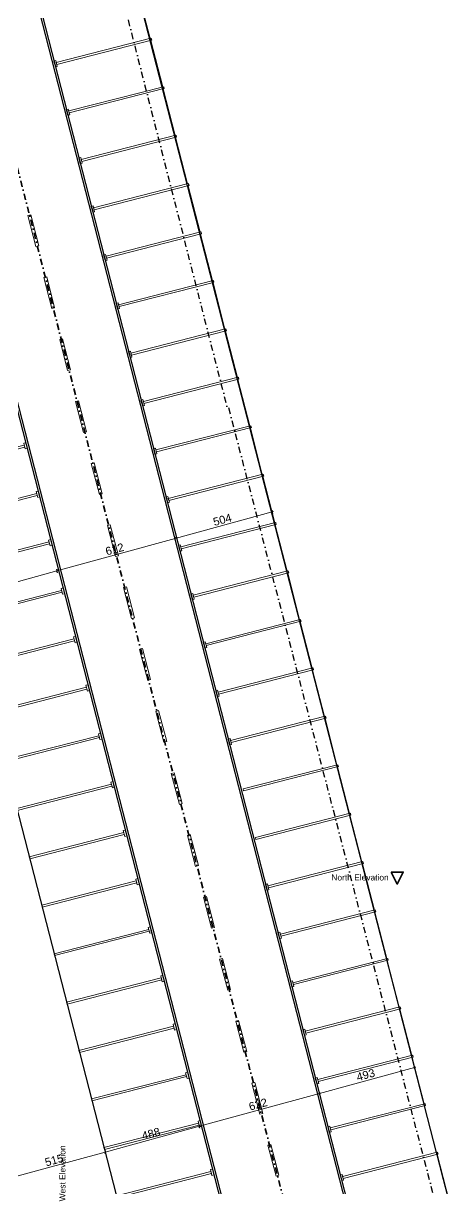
# Model space of a CAD drawing. Header units: millimetres. Extents: x -293269 to 249652, y -282216 to 177033.
# Drawn here: x -7685 to 13422, y 12168 to 70436 of the extents above; entities that cross this region are included whole.
import ezdxf

# ---------------------------------------------------------------- set-up
doc = ezdxf.new("R2010")
doc.units = ezdxf.units.MM
doc.header["$MEASUREMENT"] = 0
for name, pattern in [('Dot & Dashed', [670.277762, 317.5, -176.388889, 0, -176.388874]), ('Hidden', [317.5, 211.666667, -105.833333]), ('Wipeout_Contour', [1000, 0, -1000])]:
    doc.linetypes.add(name, pattern=pattern)
for name, color, linetype in [('Marker - Elevation', 7, 'Continuous'), ('New_Dimensioning - General', 7, 'Continuous'), ('New_Structural - Bearing', 7, 'Continuous')]:
    doc.layers.add(name, color=color, linetype=linetype)
for name, color, linetype, lineweight, true_color in [('Marker - Elevation_Pen_No__25', 7, 'Continuous', 35, 0x40a5ff), ('New_Dimensioning - General_Pen_No__161', 7, 'Continuous', 13, 0x6a6a6a), ('New_Drawing & Figure_Pen_No__58', 7, 'Continuous', 25, 0xdf0000), ('New_Drawing & Figure_Pen_No__62', 7, 'Continuous', 20, 0xaaaaaa), ('New_Structural - Bearing_Pen_No__150', 7, 'Continuous', 25, 0x5b5b00), ('New_Structural - Bearing_Pen_No__184', 7, 'Continuous', 0, 0xe8e8e8)]:
    doc.layers.add(name, color=color, linetype=linetype, lineweight=lineweight, true_color=true_color)
for name, color, linetype, lineweight in [('Marker - Elevation_Pen_No__6', 5, 'Continuous', 35), ('New_Dimensioning - General_Pen_No__1', 7, 'Continuous', 13), ('New_Dimensioning - General_Pen_No__142', 8, 'Continuous', 13), ('New_Drawing & Figure_Pen_No__26', 5, 'Continuous', 35), ('New_Drawing & Figure_Pen_No__46', 5, 'Continuous', 25), ('New_Structural - Bearing_Pen_No__1', 7, 'Continuous', 13), ('New_Structural - Bearing_Pen_No__101', 252, 'Continuous', 13)]:
    doc.layers.add(name, color=color, linetype=linetype, lineweight=lineweight)
doc.styles.add('GENERATED_STYLE_1', font='arial.ttf')
doc.dimstyles.new('GENERATED_STYLE__1', dxfattribs={"dimtxt": 400, "dimasz": 95, "dimexe": 0.18, "dimexo": 100000, "dimgap": 0, "dimtad": 1, "dimdec": 0, "dimlfac": 0.1, "dimzin": 0, "dimdsep": 46, "dimtxsty": 'GENERATED_STYLE_1', "dimblk": 'ARROWHEAD_2', "dimblk1": 'ARROWHEAD_2', "dimblk2": 'ARROWHEAD_2', "dimcen": 0.09, "dimclrd": 256, "dimclre": 256, "dimclrt": 7, "dimadec": 0, "dimazin": 0, "dimtfac": 1, "dimtdec": 4, "dimtmove": 0, "dimatfit": 3, "dimfxl": 0, "dimtolj": 1, "dimtzin": 0, "dimarcsym": 0})

# ---------------------------------------------------------------- blocks, each defined once
blk = doc.blocks.new('Slab_35', base_point=(-22076, 78576))
at = {"layer": 'New_Structural - Bearing_Pen_No__184', "color": 254, "linetype": 'Continuous', "lineweight": 0, "true_color": 0xe8e8e8, "flags": 128}
blk.add_lwpolyline([(-22076, 78576), (-46304, 74555), (-45595, 72138), (-25760, 75431), (-17612, 45683), (-7877, 10142), (-11542, 9138), (-8829, -768), (-6017, -26230), (-4312, -41660), (379, -96771), (-19549, -98468), (-19555, -98392), (-19753, -98424), (-19722, -98794), (405, -97073), (412, -97157), (8023, -96506), (0, 0), (-2953, 11491), (-19643, 76446), (-19812, 77101, 0.388951)], format="xyb", close=True, dxfattribs=at)
blk = doc.blocks.new('Slab_232', base_point=(-3011, 11714))
at = {"layer": 'New_Structural - Bearing_Pen_No__1', "color": 7, "linetype": 'Continuous', "lineweight": 13, "flags": 128}
blk.add_lwpolyline([(-3011, 11714), (1717, 12929), (1692, 13026), (-3036, 11811)], close=True, dxfattribs=at)
blk = doc.blocks.new('Slab_233', base_point=(1668, 13123))
at = {"layer": 'New_Structural - Bearing_Pen_No__1', "color": 7, "linetype": 'Continuous', "lineweight": 13, "flags": 128}
blk.add_lwpolyline([(1668, 13123), (1742, 12833), (1839, 12857), (1764, 13148)], close=True, dxfattribs=at)
blk = doc.blocks.new('Slab_234', base_point=(-3634, 14136))
at = {"layer": 'New_Structural - Bearing_Pen_No__1', "color": 7, "linetype": 'Continuous', "lineweight": 13, "flags": 128}
blk.add_lwpolyline([(-3634, 14136), (1095, 15351), (1070, 15448), (-3659, 14233)], close=True, dxfattribs=at)
blk = doc.blocks.new('Slab_235', base_point=(1045, 15544))
at = {"layer": 'New_Structural - Bearing_Pen_No__1', "color": 7, "linetype": 'Continuous', "lineweight": 13, "flags": 128}
blk.add_lwpolyline([(1045, 15544), (1120, 15254), (1217, 15279), (1142, 15569)], close=True, dxfattribs=at)
blk = doc.blocks.new('Slab_236', base_point=(-4256, 16557))
at = {"layer": 'New_Structural - Bearing_Pen_No__1', "color": 7, "linetype": 'Continuous', "lineweight": 13, "flags": 128}
blk.add_lwpolyline([(-4256, 16557), (473, 17772), (448, 17869), (-4281, 16654)], close=True, dxfattribs=at)
blk = doc.blocks.new('Slab_237', base_point=(423, 17966))
at = {"layer": 'New_Structural - Bearing_Pen_No__1', "color": 7, "linetype": 'Continuous', "lineweight": 13, "flags": 128}
blk.add_lwpolyline([(423, 17966), (498, 17675), (595, 17700), (520, 17991)], close=True, dxfattribs=at)
blk = doc.blocks.new('Slab_238', base_point=(-4878, 18978))
at = {"layer": 'New_Structural - Bearing_Pen_No__1', "color": 7, "linetype": 'Continuous', "lineweight": 13, "flags": 128}
blk.add_lwpolyline([(-4878, 18978), (-149, 20193), (-174, 20290), (-4903, 19075)], close=True, dxfattribs=at)
blk = doc.blocks.new('Slab_239', base_point=(-199, 20387))
at = {"layer": 'New_Structural - Bearing_Pen_No__1', "color": 7, "linetype": 'Continuous', "lineweight": 13, "flags": 128}
blk.add_lwpolyline([(-199, 20387), (-124, 20097), (-27, 20121), (-102, 20412)], close=True, dxfattribs=at)
blk = doc.blocks.new('Slab_240', base_point=(-5500, 21400))
at = {"layer": 'New_Structural - Bearing_Pen_No__1', "color": 7, "linetype": 'Continuous', "lineweight": 13, "flags": 128}
blk.add_lwpolyline([(-5500, 21400), (-771, 22615), (-796, 22712), (-5525, 21497)], close=True, dxfattribs=at)
blk = doc.blocks.new('Slab_241', base_point=(-821, 22809))
at = {"layer": 'New_Structural - Bearing_Pen_No__1', "color": 7, "linetype": 'Continuous', "lineweight": 13, "flags": 128}
blk.add_lwpolyline([(-821, 22809), (-746, 22518), (-650, 22543), (-724, 22833)], close=True, dxfattribs=at)
blk = doc.blocks.new('Slab_242', base_point=(-6122, 23821))
at = {"layer": 'New_Structural - Bearing_Pen_No__1', "color": 7, "linetype": 'Continuous', "lineweight": 13, "flags": 128}
blk.add_lwpolyline([(-6122, 23821), (-1394, 25036), (-1418, 25133), (-6147, 23918)], close=True, dxfattribs=at)
blk = doc.blocks.new('Slab_243', base_point=(-1443, 25230))
at = {"layer": 'New_Structural - Bearing_Pen_No__1', "color": 7, "linetype": 'Continuous', "lineweight": 13, "flags": 128}
blk.add_lwpolyline([(-1443, 25230), (-1369, 24939), (-1272, 24964), (-1346, 25255)], close=True, dxfattribs=at)
blk = doc.blocks.new('Slab_244', base_point=(-6745, 26242))
at = {"layer": 'New_Structural - Bearing_Pen_No__1', "color": 7, "linetype": 'Continuous', "lineweight": 13, "flags": 128}
blk.add_lwpolyline([(-6745, 26242), (-2016, 27457), (-2041, 27554), (-6769, 26339)], close=True, dxfattribs=at)
blk = doc.blocks.new('Slab_245', base_point=(-2065, 27651))
at = {"layer": 'New_Structural - Bearing_Pen_No__1', "color": 7, "linetype": 'Continuous', "lineweight": 13, "flags": 128}
blk.add_lwpolyline([(-2065, 27651), (-1991, 27361), (-1894, 27386), (-1969, 27676)], close=True, dxfattribs=at)
blk = doc.blocks.new('Slab_246', base_point=(-7367, 28664))
at = {"layer": 'New_Structural - Bearing_Pen_No__1', "color": 7, "linetype": 'Continuous', "lineweight": 13, "flags": 128}
blk.add_lwpolyline([(-7367, 28664), (-2638, 29879), (-2663, 29976), (-7392, 28761)], close=True, dxfattribs=at)
blk = doc.blocks.new('Slab_247', base_point=(-2688, 30073))
at = {"layer": 'New_Structural - Bearing_Pen_No__1', "color": 7, "linetype": 'Continuous', "lineweight": 13, "flags": 128}
blk.add_lwpolyline([(-2688, 30073), (-2613, 29782), (-2516, 29807), (-2591, 30097)], close=True, dxfattribs=at)
blk = doc.blocks.new('Slab_248', base_point=(-7989, 31085))
at = {"layer": 'New_Structural - Bearing_Pen_No__1', "color": 7, "linetype": 'Continuous', "lineweight": 13, "flags": 128}
blk.add_lwpolyline([(-7989, 31085), (-3260, 32300), (-3285, 32397), (-8014, 31182)], close=True, dxfattribs=at)
blk = doc.blocks.new('Slab_249', base_point=(-3310, 32494))
at = {"layer": 'New_Structural - Bearing_Pen_No__1', "color": 7, "linetype": 'Continuous', "lineweight": 13, "flags": 128}
blk.add_lwpolyline([(-3310, 32494), (-3235, 32203), (-3138, 32228), (-3213, 32519)], close=True, dxfattribs=at)
blk = doc.blocks.new('Slab_250', base_point=(-8611, 33506))
at = {"layer": 'New_Structural - Bearing_Pen_No__1', "color": 7, "linetype": 'Continuous', "lineweight": 13, "flags": 128}
blk.add_lwpolyline([(-8611, 33506), (-3882, 34722), (-3907, 34818), (-8636, 33603)], close=True, dxfattribs=at)
blk = doc.blocks.new('Slab_251', base_point=(-3932, 34915))
at = {"layer": 'New_Structural - Bearing_Pen_No__1', "color": 7, "linetype": 'Continuous', "lineweight": 13, "flags": 128}
blk.add_lwpolyline([(-3932, 34915), (-3857, 34625), (-3760, 34650), (-3835, 34940)], close=True, dxfattribs=at)
blk = doc.blocks.new('Slab_252', base_point=(-9233, 35928))
at = {"layer": 'New_Structural - Bearing_Pen_No__1', "color": 7, "linetype": 'Continuous', "lineweight": 13, "flags": 128}
blk.add_lwpolyline([(-9233, 35928), (-4504, 37143), (-4529, 37240), (-9258, 36025)], close=True, dxfattribs=at)
blk = doc.blocks.new('Slab_253', base_point=(-4554, 37337))
at = {"layer": 'New_Structural - Bearing_Pen_No__1', "color": 7, "linetype": 'Continuous', "lineweight": 13, "flags": 128}
blk.add_lwpolyline([(-4554, 37337), (-4480, 37046), (-4383, 37071), (-4457, 37361)], close=True, dxfattribs=at)
blk = doc.blocks.new('Slab_254', base_point=(-9855, 38349))
at = {"layer": 'New_Structural - Bearing_Pen_No__1', "color": 7, "linetype": 'Continuous', "lineweight": 13, "flags": 128}
blk.add_lwpolyline([(-9855, 38349), (-5127, 39564), (-5151, 39661), (-9880, 38446)], close=True, dxfattribs=at)
blk = doc.blocks.new('Slab_255', base_point=(-5176, 39758))
at = {"layer": 'New_Structural - Bearing_Pen_No__1', "color": 7, "linetype": 'Continuous', "lineweight": 13, "flags": 128}
blk.add_lwpolyline([(-5176, 39758), (-5102, 39467), (-5005, 39492), (-5079, 39783)], close=True, dxfattribs=at)
blk = doc.blocks.new('Slab_256', base_point=(-10478, 40770))
at = {"layer": 'New_Structural - Bearing_Pen_No__1', "color": 7, "linetype": 'Continuous', "lineweight": 13, "flags": 128}
blk.add_lwpolyline([(-10478, 40770), (-5749, 41986), (-5774, 42082), (-10502, 40867)], close=True, dxfattribs=at)
blk = doc.blocks.new('Slab_257', base_point=(-5799, 42179))
at = {"layer": 'New_Structural - Bearing_Pen_No__1', "color": 7, "linetype": 'Continuous', "lineweight": 13, "flags": 128}
blk.add_lwpolyline([(-5799, 42179), (-5724, 41889), (-5627, 41914), (-5702, 42204)], close=True, dxfattribs=at)
blk = doc.blocks.new('Slab_258', base_point=(-11100, 43192))
at = {"layer": 'New_Structural - Bearing_Pen_No__1', "color": 7, "linetype": 'Continuous', "lineweight": 13, "flags": 128}
blk.add_lwpolyline([(-11100, 43192), (-6371, 44407), (-6396, 44504), (-11125, 43289)], close=True, dxfattribs=at)
blk = doc.blocks.new('Slab_259', base_point=(-6421, 44601))
at = {"layer": 'New_Structural - Bearing_Pen_No__1', "color": 7, "linetype": 'Continuous', "lineweight": 13, "flags": 128}
blk.add_lwpolyline([(-6421, 44601), (-6346, 44310), (-6249, 44335), (-6324, 44625)], close=True, dxfattribs=at)
blk = doc.blocks.new('Slab_260', base_point=(-11722, 45613))
at = {"layer": 'New_Structural - Bearing_Pen_No__1', "color": 7, "linetype": 'Continuous', "lineweight": 13, "flags": 128}
blk.add_lwpolyline([(-11722, 45613), (-6993, 46828), (-7018, 46925), (-11747, 45710)], close=True, dxfattribs=at)
blk = doc.blocks.new('Slab_261', base_point=(-7043, 47022))
at = {"layer": 'New_Structural - Bearing_Pen_No__1', "color": 7, "linetype": 'Continuous', "lineweight": 13, "flags": 128}
blk.add_lwpolyline([(-7043, 47022), (-6968, 46731), (-6871, 46756), (-6946, 47047)], close=True, dxfattribs=at)
blk = doc.blocks.new('Slab_262', base_point=(-12344, 48034))
at = {"layer": 'New_Structural - Bearing_Pen_No__1', "color": 7, "linetype": 'Continuous', "lineweight": 13, "flags": 128}
blk.add_lwpolyline([(-12344, 48034), (-7615, 49250), (-7640, 49346), (-12369, 48131)], close=True, dxfattribs=at)
blk = doc.blocks.new('Slab_263', base_point=(-7665, 49443))
at = {"layer": 'New_Structural - Bearing_Pen_No__1', "color": 7, "linetype": 'Continuous', "lineweight": 13, "flags": 128}
blk.add_lwpolyline([(-7665, 49443), (-7590, 49153), (-7494, 49178), (-7568, 49468)], close=True, dxfattribs=at)
blk = doc.blocks.new('Slab_294', base_point=(13026, 13901))
at = {"layer": 'New_Structural - Bearing_Pen_No__1', "color": 7, "linetype": 'Continuous', "lineweight": 13, "flags": 128}
blk.add_lwpolyline([(13026, 13901), (8297, 12686), (8272, 12782), (13001, 13997)], close=True, dxfattribs=at)
blk = doc.blocks.new('Slab_295', base_point=(8248, 12879))
at = {"layer": 'New_Structural - Bearing_Pen_No__1', "color": 7, "linetype": 'Continuous', "lineweight": 13, "flags": 128}
blk.add_lwpolyline([(8248, 12879), (8322, 12589), (8225, 12564), (8151, 12854)], close=True, dxfattribs=at)
blk = doc.blocks.new('Slab_296', base_point=(12404, 16322))
at = {"layer": 'New_Structural - Bearing_Pen_No__1', "color": 7, "linetype": 'Continuous', "lineweight": 13, "flags": 128}
blk.add_lwpolyline([(12404, 16322), (7675, 15107), (7650, 15204), (12379, 16419)], close=True, dxfattribs=at)
blk = doc.blocks.new('Slab_297', base_point=(7625, 15301))
at = {"layer": 'New_Structural - Bearing_Pen_No__1', "color": 7, "linetype": 'Continuous', "lineweight": 13, "flags": 128}
blk.add_lwpolyline([(7625, 15301), (7700, 15010), (7603, 14985), (7529, 15276)], close=True, dxfattribs=at)
blk = doc.blocks.new('Slab_298', base_point=(11782, 18743))
at = {"layer": 'New_Structural - Bearing_Pen_No__1', "color": 7, "linetype": 'Continuous', "lineweight": 13, "flags": 128}
blk.add_lwpolyline([(11782, 18743), (7053, 17528), (7028, 17625), (11757, 18840)], close=True, dxfattribs=at)
blk = doc.blocks.new('Slab_299', base_point=(7003, 17722))
at = {"layer": 'New_Structural - Bearing_Pen_No__1', "color": 7, "linetype": 'Continuous', "lineweight": 13, "flags": 128}
blk.add_lwpolyline([(7003, 17722), (7078, 17431), (6981, 17406), (6906, 17697)], close=True, dxfattribs=at)
blk = doc.blocks.new('Slab_300', base_point=(11160, 21165))
at = {"layer": 'New_Structural - Bearing_Pen_No__1', "color": 7, "linetype": 'Continuous', "lineweight": 13, "flags": 128}
blk.add_lwpolyline([(11160, 21165), (6431, 19950), (6406, 20046), (11135, 21262)], close=True, dxfattribs=at)
blk = doc.blocks.new('Slab_301', base_point=(6381, 20143))
at = {"layer": 'New_Structural - Bearing_Pen_No__1', "color": 7, "linetype": 'Continuous', "lineweight": 13, "flags": 128}
blk.add_lwpolyline([(6381, 20143), (6456, 19853), (6359, 19828), (6284, 20118)], close=True, dxfattribs=at)
blk = doc.blocks.new('Slab_302', base_point=(10537, 23586))
at = {"layer": 'New_Structural - Bearing_Pen_No__1', "color": 7, "linetype": 'Continuous', "lineweight": 13, "flags": 128}
blk.add_lwpolyline([(10537, 23586), (5809, 22371), (5784, 22468), (10513, 23683)], close=True, dxfattribs=at)
blk = doc.blocks.new('Slab_303', base_point=(5759, 22565))
at = {"layer": 'New_Structural - Bearing_Pen_No__1', "color": 7, "linetype": 'Continuous', "lineweight": 13, "flags": 128}
blk.add_lwpolyline([(5759, 22565), (5834, 22274), (5737, 22249), (5662, 22540)], close=True, dxfattribs=at)
blk = doc.blocks.new('Slab_304', base_point=(9915, 26007))
at = {"layer": 'New_Structural - Bearing_Pen_No__1', "color": 7, "linetype": 'Continuous', "lineweight": 13, "flags": 128}
blk.add_lwpolyline([(9915, 26007), (5186, 24792), (5162, 24889), (9890, 26104)], close=True, dxfattribs=at)
blk = doc.blocks.new('Slab_305', base_point=(5137, 24986))
at = {"layer": 'New_Structural - Bearing_Pen_No__1', "color": 7, "linetype": 'Continuous', "lineweight": 13, "flags": 128}
blk.add_lwpolyline([(5137, 24986), (5211, 24695), (5114, 24670), (5040, 24961)], close=True, dxfattribs=at)
blk = doc.blocks.new('Slab_306', base_point=(9293, 28429))
at = {"layer": 'New_Structural - Bearing_Pen_No__1', "color": 7, "linetype": 'Continuous', "lineweight": 13, "flags": 128}
blk.add_lwpolyline([(9293, 28429), (4564, 27214), (4539, 27310), (9268, 28526)], close=True, dxfattribs=at)
blk = doc.blocks.new('Slab_307', base_point=(4514, 27407))
at = {"layer": 'New_Structural - Bearing_Pen_No__1', "color": 7, "linetype": 'Continuous', "lineweight": 13, "flags": 128}
blk.add_lwpolyline([(4514, 27407), (4589, 27117), (4492, 27092), (4418, 27382)], close=True, dxfattribs=at)
blk = doc.blocks.new('Slab_308', base_point=(8671, 30850))
at = {"layer": 'New_Structural - Bearing_Pen_No__1', "color": 7, "linetype": 'Continuous', "lineweight": 13, "flags": 128}
blk.add_lwpolyline([(8671, 30850), (3942, 29635), (3917, 29732), (8646, 30947)], close=True, dxfattribs=at)
blk = doc.blocks.new('Slab_309', base_point=(8049, 33271))
at = {"layer": 'New_Structural - Bearing_Pen_No__1', "color": 7, "linetype": 'Continuous', "lineweight": 13, "flags": 128}
blk.add_lwpolyline([(8049, 33271), (3320, 32056), (3295, 32153), (8024, 33368)], close=True, dxfattribs=at)
blk = doc.blocks.new('Slab_310', base_point=(7427, 35693))
at = {"layer": 'New_Structural - Bearing_Pen_No__1', "color": 7, "linetype": 'Continuous', "lineweight": 13, "flags": 128}
blk.add_lwpolyline([(7427, 35693), (2698, 34478), (2673, 34574), (7402, 35790)], close=True, dxfattribs=at)
blk = doc.blocks.new('Slab_311', base_point=(2648, 34671))
at = {"layer": 'New_Structural - Bearing_Pen_No__1', "color": 7, "linetype": 'Continuous', "lineweight": 13, "flags": 128}
blk.add_lwpolyline([(2648, 34671), (2723, 34381), (2626, 34356), (2551, 34646)], close=True, dxfattribs=at)
blk = doc.blocks.new('Slab_312', base_point=(6804, 38114))
at = {"layer": 'New_Structural - Bearing_Pen_No__1', "color": 7, "linetype": 'Continuous', "lineweight": 13, "flags": 128}
blk.add_lwpolyline([(6804, 38114), (2076, 36899), (2051, 36996), (6780, 38211)], close=True, dxfattribs=at)
blk = doc.blocks.new('Slab_313', base_point=(2026, 37093))
at = {"layer": 'New_Structural - Bearing_Pen_No__1', "color": 7, "linetype": 'Continuous', "lineweight": 13, "flags": 128}
blk.add_lwpolyline([(2026, 37093), (2100, 36802), (2004, 36777), (1929, 37068)], close=True, dxfattribs=at)
blk = doc.blocks.new('Slab_314', base_point=(6182, 40535))
at = {"layer": 'New_Structural - Bearing_Pen_No__1', "color": 7, "linetype": 'Continuous', "lineweight": 13, "flags": 128}
blk.add_lwpolyline([(6182, 40535), (1453, 39320), (1429, 39417), (6157, 40632)], close=True, dxfattribs=at)
blk = doc.blocks.new('Slab_315', base_point=(1404, 39514))
at = {"layer": 'New_Structural - Bearing_Pen_No__1', "color": 7, "linetype": 'Continuous', "lineweight": 13, "flags": 128}
blk.add_lwpolyline([(1404, 39514), (1478, 39223), (1381, 39199), (1307, 39489)], close=True, dxfattribs=at)
blk = doc.blocks.new('Slab_316', base_point=(5560, 42957))
at = {"layer": 'New_Structural - Bearing_Pen_No__1', "color": 7, "linetype": 'Continuous', "lineweight": 13, "flags": 128}
blk.add_lwpolyline([(5560, 42957), (831, 41742), (806, 41838), (5535, 43054)], close=True, dxfattribs=at)
blk = doc.blocks.new('Slab_317', base_point=(781, 41935))
at = {"layer": 'New_Structural - Bearing_Pen_No__1', "color": 7, "linetype": 'Continuous', "lineweight": 13, "flags": 128}
blk.add_lwpolyline([(781, 41935), (856, 41645), (759, 41620), (685, 41910)], close=True, dxfattribs=at)
blk = doc.blocks.new('Slab_318', base_point=(4938, 45378))
at = {"layer": 'New_Structural - Bearing_Pen_No__1', "color": 7, "linetype": 'Continuous', "lineweight": 13, "flags": 128}
blk.add_lwpolyline([(4938, 45378), (209, 44163), (184, 44260), (4913, 45475)], close=True, dxfattribs=at)
blk = doc.blocks.new('Slab_319', base_point=(159, 44357))
at = {"layer": 'New_Structural - Bearing_Pen_No__1', "color": 7, "linetype": 'Continuous', "lineweight": 13, "flags": 128}
blk.add_lwpolyline([(159, 44357), (234, 44066), (137, 44041), (62, 44332)], close=True, dxfattribs=at)
blk = doc.blocks.new('Slab_320', base_point=(4316, 47799))
at = {"layer": 'New_Structural - Bearing_Pen_No__1', "color": 7, "linetype": 'Continuous', "lineweight": 13, "flags": 128}
blk.add_lwpolyline([(4316, 47799), (-413, 46584), (-438, 46681), (4291, 47896)], close=True, dxfattribs=at)
blk = doc.blocks.new('Slab_321', base_point=(-463, 46778))
at = {"layer": 'New_Structural - Bearing_Pen_No__1', "color": 7, "linetype": 'Continuous', "lineweight": 13, "flags": 128}
blk.add_lwpolyline([(-463, 46778), (-388, 46487), (-485, 46463), (-560, 46753)], close=True, dxfattribs=at)
blk = doc.blocks.new('Slab_322', base_point=(3694, 50221))
at = {"layer": 'New_Structural - Bearing_Pen_No__1', "color": 7, "linetype": 'Continuous', "lineweight": 13, "flags": 128}
blk.add_lwpolyline([(3694, 50221), (-1035, 49006), (-1060, 49103), (3669, 50318)], close=True, dxfattribs=at)
blk = doc.blocks.new('Slab_323', base_point=(-1085, 49199))
at = {"layer": 'New_Structural - Bearing_Pen_No__1', "color": 7, "linetype": 'Continuous', "lineweight": 13, "flags": 128}
blk.add_lwpolyline([(-1085, 49199), (-1010, 48909), (-1107, 48884), (-1182, 49174)], close=True, dxfattribs=at)
blk = doc.blocks.new('Slab_324', base_point=(3071, 52642))
at = {"layer": 'New_Structural - Bearing_Pen_No__1', "color": 7, "linetype": 'Continuous', "lineweight": 13, "flags": 128}
blk.add_lwpolyline([(3071, 52642), (-1657, 51427), (-1682, 51524), (3046, 52739)], close=True, dxfattribs=at)
blk = doc.blocks.new('Slab_325', base_point=(-1707, 51621))
at = {"layer": 'New_Structural - Bearing_Pen_No__1', "color": 7, "linetype": 'Continuous', "lineweight": 13, "flags": 128}
blk.add_lwpolyline([(-1707, 51621), (-1633, 51330), (-1729, 51305), (-1804, 51596)], close=True, dxfattribs=at)
blk = doc.blocks.new('Slab_326', base_point=(2449, 55063))
at = {"layer": 'New_Structural - Bearing_Pen_No__1', "color": 7, "linetype": 'Continuous', "lineweight": 13, "flags": 128}
blk.add_lwpolyline([(2449, 55063), (-2280, 53848), (-2305, 53945), (2424, 55160)], close=True, dxfattribs=at)
blk = doc.blocks.new('Slab_327', base_point=(-2329, 54042))
at = {"layer": 'New_Structural - Bearing_Pen_No__1', "color": 7, "linetype": 'Continuous', "lineweight": 13, "flags": 128}
blk.add_lwpolyline([(-2329, 54042), (-2255, 53751), (-2352, 53727), (-2426, 54017)], close=True, dxfattribs=at)
blk = doc.blocks.new('Slab_328', base_point=(1827, 57485))
at = {"layer": 'New_Structural - Bearing_Pen_No__1', "color": 7, "linetype": 'Continuous', "lineweight": 13, "flags": 128}
blk.add_lwpolyline([(1827, 57485), (-2902, 56270), (-2927, 56367), (1802, 57582)], close=True, dxfattribs=at)
blk = doc.blocks.new('Slab_329', base_point=(-2952, 56463))
at = {"layer": 'New_Structural - Bearing_Pen_No__1', "color": 7, "linetype": 'Continuous', "lineweight": 13, "flags": 128}
blk.add_lwpolyline([(-2952, 56463), (-2877, 56173), (-2974, 56148), (-3048, 56438)], close=True, dxfattribs=at)
blk = doc.blocks.new('Slab_330', base_point=(1205, 59906))
at = {"layer": 'New_Structural - Bearing_Pen_No__1', "color": 7, "linetype": 'Continuous', "lineweight": 13, "flags": 128}
blk.add_lwpolyline([(1205, 59906), (-3524, 58691), (-3549, 58788), (1180, 60003)], close=True, dxfattribs=at)
blk = doc.blocks.new('Slab_331', base_point=(-3574, 58885))
at = {"layer": 'New_Structural - Bearing_Pen_No__1', "color": 7, "linetype": 'Continuous', "lineweight": 13, "flags": 128}
blk.add_lwpolyline([(-3574, 58885), (-3499, 58594), (-3596, 58569), (-3671, 58860)], close=True, dxfattribs=at)
blk = doc.blocks.new('Slab_332', base_point=(583, 62327))
at = {"layer": 'New_Structural - Bearing_Pen_No__1', "color": 7, "linetype": 'Continuous', "lineweight": 13, "flags": 128}
blk.add_lwpolyline([(583, 62327), (-4146, 61112), (-4171, 61209), (558, 62424)], close=True, dxfattribs=at)
blk = doc.blocks.new('Slab_333', base_point=(-4196, 61306))
at = {"layer": 'New_Structural - Bearing_Pen_No__1', "color": 7, "linetype": 'Continuous', "lineweight": 13, "flags": 128}
blk.add_lwpolyline([(-4196, 61306), (-4121, 61016), (-4218, 60991), (-4293, 61281)], close=True, dxfattribs=at)
blk = doc.blocks.new('Slab_334', base_point=(-40, 64749))
at = {"layer": 'New_Structural - Bearing_Pen_No__1', "color": 7, "linetype": 'Continuous', "lineweight": 13, "flags": 128}
blk.add_lwpolyline([(-40, 64749), (-4768, 63534), (-4793, 63631), (-64, 64846)], close=True, dxfattribs=at)
blk = doc.blocks.new('Slab_335', base_point=(-4818, 63727))
at = {"layer": 'New_Structural - Bearing_Pen_No__1', "color": 7, "linetype": 'Continuous', "lineweight": 13, "flags": 128}
blk.add_lwpolyline([(-4818, 63727), (-4743, 63437), (-4840, 63412), (-4915, 63703)], close=True, dxfattribs=at)
blk = doc.blocks.new('Slab_336', base_point=(-662, 67170))
at = {"layer": 'New_Structural - Bearing_Pen_No__1', "color": 7, "linetype": 'Continuous', "lineweight": 13, "flags": 128}
blk.add_lwpolyline([(-662, 67170), (-5391, 65955), (-5415, 66052), (-687, 67267)], close=True, dxfattribs=at)
blk = doc.blocks.new('Slab_337', base_point=(-5440, 66149))
at = {"layer": 'New_Structural - Bearing_Pen_No__1', "color": 7, "linetype": 'Continuous', "lineweight": 13, "flags": 128}
blk.add_lwpolyline([(-5440, 66149), (-5366, 65858), (-5463, 65833), (-5537, 66124)], close=True, dxfattribs=at)
blk = doc.blocks.new('Slab_338', base_point=(-1284, 69591))
at = {"layer": 'New_Structural - Bearing_Pen_No__1', "color": 7, "linetype": 'Continuous', "lineweight": 13, "flags": 128}
blk.add_lwpolyline([(-1284, 69591), (-6013, 68376), (-6038, 68473), (-1309, 69688)], close=True, dxfattribs=at)
blk = doc.blocks.new('Slab_339', base_point=(-6062, 68570))
at = {"layer": 'New_Structural - Bearing_Pen_No__1', "color": 7, "linetype": 'Continuous', "lineweight": 13, "flags": 128}
blk.add_lwpolyline([(-6062, 68570), (-5988, 68280), (-6085, 68255), (-6159, 68545)], close=True, dxfattribs=at)
blk = doc.blocks.new('Slab_794', base_point=(5089, 12837))
at = {"layer": 'New_Structural - Bearing_Pen_No__1', "color": 7, "linetype": 'Continuous', "lineweight": 13, "flags": 128}
blk.add_lwpolyline([(5089, 12837), (4687, 14385), (4541, 14348), (4944, 12799)], close=True, dxfattribs=at)
blk = doc.blocks.new('Slab_795', base_point=(4284, 15934))
at = {"layer": 'New_Structural - Bearing_Pen_No__1', "color": 7, "linetype": 'Continuous', "lineweight": 13, "flags": 128}
blk.add_lwpolyline([(4284, 15934), (3882, 17482), (3736, 17445), (4139, 15896)], close=True, dxfattribs=at)
blk = doc.blocks.new('Slab_796', base_point=(-519, 34523))
at = {"layer": 'New_Structural - Bearing_Pen_No__1', "color": 7, "linetype": 'Continuous', "lineweight": 13, "flags": 128}
blk.add_lwpolyline([(-519, 34523), (-922, 36072), (-1067, 36034), (-664, 34486)], close=True, dxfattribs=at)
blk = doc.blocks.new('Slab_797', base_point=(-1324, 37620))
at = {"layer": 'New_Structural - Bearing_Pen_No__1', "color": 7, "linetype": 'Continuous', "lineweight": 13, "flags": 128}
blk.add_lwpolyline([(-1324, 37620), (-1727, 39169), (-1872, 39131), (-1469, 37583)], close=True, dxfattribs=at)
blk = doc.blocks.new('Slab_798', base_point=(-2129, 40718))
at = {"layer": 'New_Structural - Bearing_Pen_No__1', "color": 7, "linetype": 'Continuous', "lineweight": 13, "flags": 128}
blk.add_lwpolyline([(-2129, 40718), (-2532, 42266), (-2677, 42228), (-2275, 40680)], close=True, dxfattribs=at)
blk = doc.blocks.new('Slab_799', base_point=(-2934, 43815))
at = {"layer": 'New_Structural - Bearing_Pen_No__1', "color": 7, "linetype": 'Continuous', "lineweight": 13, "flags": 128}
blk.add_lwpolyline([(-2934, 43815), (-3337, 45363), (-3482, 45325), (-3080, 43777)], close=True, dxfattribs=at)
blk = doc.blocks.new('Slab_800', base_point=(-3740, 46912))
at = {"layer": 'New_Structural - Bearing_Pen_No__1', "color": 7, "linetype": 'Continuous', "lineweight": 13, "flags": 128}
blk.add_lwpolyline([(-3740, 46912), (-4142, 48460), (-4287, 48422), (-3885, 46874)], close=True, dxfattribs=at)
blk = doc.blocks.new('Slab_801', base_point=(3479, 19031))
at = {"layer": 'New_Structural - Bearing_Pen_No__1', "color": 7, "linetype": 'Continuous', "lineweight": 13, "flags": 128}
blk.add_lwpolyline([(3479, 19031), (3076, 20580), (2931, 20542), (3334, 18993)], close=True, dxfattribs=at)
blk = doc.blocks.new('Slab_802', base_point=(2674, 22128))
at = {"layer": 'New_Structural - Bearing_Pen_No__1', "color": 7, "linetype": 'Continuous', "lineweight": 13, "flags": 128}
blk.add_lwpolyline([(2674, 22128), (2271, 23677), (2126, 23639), (2529, 22090)], close=True, dxfattribs=at)
blk = doc.blocks.new('Slab_803', base_point=(1869, 25225))
at = {"layer": 'New_Structural - Bearing_Pen_No__1', "color": 7, "linetype": 'Continuous', "lineweight": 13, "flags": 128}
blk.add_lwpolyline([(1869, 25225), (1466, 26774), (1321, 26736), (1724, 25187)], close=True, dxfattribs=at)
blk = doc.blocks.new('Slab_804', base_point=(1064, 28322))
at = {"layer": 'New_Structural - Bearing_Pen_No__1', "color": 7, "linetype": 'Continuous', "lineweight": 13, "flags": 128}
blk.add_lwpolyline([(1064, 28322), (661, 29871), (516, 29833), (919, 28284)], close=True, dxfattribs=at)
blk = doc.blocks.new('Slab_805', base_point=(259, 31419))
at = {"layer": 'New_Structural - Bearing_Pen_No__1', "color": 7, "linetype": 'Continuous', "lineweight": 13, "flags": 128}
blk.add_lwpolyline([(259, 31419), (-144, 32968), (-289, 32930), (113, 31382)], close=True, dxfattribs=at)
blk = doc.blocks.new('Slab_806', base_point=(-4534, 50011))
at = {"layer": 'New_Structural - Bearing_Pen_No__1', "color": 7, "linetype": 'Continuous', "lineweight": 13, "flags": 128}
blk.add_lwpolyline([(-4534, 50011), (-4930, 51561), (-5076, 51524), (-4679, 49974)], close=True, dxfattribs=at)
blk = doc.blocks.new('Slab_807', base_point=(-5327, 53111))
at = {"layer": 'New_Structural - Bearing_Pen_No__1', "color": 7, "linetype": 'Continuous', "lineweight": 13, "flags": 128}
blk.add_lwpolyline([(-5327, 53111), (-5723, 54662), (-5869, 54624), (-5472, 53074)], close=True, dxfattribs=at)
blk = doc.blocks.new('Slab_808', base_point=(-6120, 56212))
at = {"layer": 'New_Structural - Bearing_Pen_No__1', "color": 7, "linetype": 'Continuous', "lineweight": 13, "flags": 128}
blk.add_lwpolyline([(-6120, 56212), (-6516, 57762), (-6662, 57725), (-6265, 56174)], close=True, dxfattribs=at)
blk = doc.blocks.new('Slab_809', base_point=(-6913, 59312))
at = {"layer": 'New_Structural - Bearing_Pen_No__1', "color": 7, "linetype": 'Continuous', "lineweight": 13, "flags": 128}
blk.add_lwpolyline([(-6913, 59312), (-7309, 60862), (-7455, 60825), (-7058, 59275)], close=True, dxfattribs=at)
blk = doc.blocks.new('Slab_843', base_point=(-173255, -111975))
at = {"layer": 'New_Structural - Bearing_Pen_No__101', "color": 252, "linetype": 'Continuous', "lineweight": 13, "flags": 128}
for points in [[(23421, -86389), (16093, 1761), (-3876, 79354), (-4619, 79163), (-7065, 78534), (-7754, 78420, -0.388951), (-8886, 79157), (-9657, 82159), (-10906, 87020), (-11135, 87907), (-13133, 95685), (-13405, 96742), (-13604, 97520), (-14244, 100009), (-14380, 100536), (-14506, 101027)], [(-10253, 104171, -0.146284), (13422, 87739, -0.078514), (21655, 68683), (26691, 37555, 0.080284), (25246, 21319), (29782, -5819), (28816, -5980), (45053, -103120, 0.055989)], [(-50012, 75460), (-30446, 3960), (-27167, 4858), (-45595, 72138), (-46411, 74922, -0.450065), (-45615, 76190), (-42092, 76774, -0.379249), (-40968, 76069), (-40792, 75470), (-29579, 77331), (-29687, 77698, -0.450065), (-28891, 78966), (-20642, 80335), (-16614, 81004, -0.388951), (-15482, 80266), (-14711, 77265), (-14412, 76103), (-14509, 76078), (-14484, 75981), (-19212, 74766), (0, 0), (7293, -87730)]]:
    blk.add_lwpolyline(points, format="xyb", dxfattribs=at)
blk = doc.blocks.new('Slab_887', base_point=(-172731, -118055))
at = {"layer": 'New_Structural - Bearing_Pen_No__150', "color": 58, "linetype": 'Continuous', "lineweight": 25, "true_color": 0x5b5b00, "flags": 128}
blk.add_lwpolyline([(-1956, 72000), (-1358, 69676), (-1309, 69688), (-1284, 69591), (-1333, 69579), (-736, 67254), (-687, 67267), (-662, 67170), (-711, 67157), (-114, 64833), (-64, 64846), (-40, 64749), (-89, 64736), (508, 62412), (558, 62424), (583, 62327), (533, 62315), (1130, 59990), (1180, 60003), (1205, 59906), (1155, 59893), (1753, 57569), (1802, 57582), (1827, 57485), (1778, 57472), (2375, 55148), (2424, 55160), (2449, 55063), (2400, 55051), (2997, 52726), (3046, 52739), (3071, 52642), (3022, 52629), (3619, 50305), (3669, 50318), (3694, 50221), (3644, 50208), (4241, 47884), (4291, 47896), (4316, 47799), (4266, 47787), (4864, 45462), (4913, 45475), (4938, 45378), (4888, 45365), (5486, 43041), (5535, 43054), (5560, 42957), (5511, 42944), (6108, 40620), (6157, 40632), (6182, 40535), (6133, 40523), (6730, 38198), (6780, 38211), (6804, 38114), (6755, 38101), (7352, 35777), (7402, 35790), (7427, 35693), (7377, 35680), (7974, 33356), (8024, 33368), (8049, 33271), (7999, 33259), (8597, 30934), (8646, 30947), (8671, 30850), (8621, 30837), (9219, 28513), (9268, 28526), (9293, 28429), (9244, 28416), (9841, 26091), (9890, 26104), (9915, 26007), (9866, 25995), (10463, 23670), (10513, 23683), (10537, 23586), (10488, 23573), (11085, 21249), (11135, 21262), (11160, 21165), (11110, 21152), (11707, 18827), (11757, 18840), (11782, 18743), (11732, 18731), (12330, 16406), (12379, 16419), (12404, 16322), (12355, 16309), (12952, 13985), (13001, 13997), (13026, 13901), (12977, 13888), (13574, 11563)], dxfattribs=at)
blk = doc.blocks.new('*D1103')
at = {"layer": 'New_Dimensioning - General_Pen_No__142', "color": 8, "linetype": 'Continuous', "lineweight": 13}
for p, q in [((-5984, 43126), (-6021, 42986)), ((-10707, 41832), (-10744, 41693))]:
    blk.add_line(p, q, dxfattribs=at)
at = {"layer": 'New_Dimensioning - General_Pen_No__161', "color": 251, "linetype": 'Continuous', "lineweight": 13, "true_color": 0x6a6a6a}
for p, q in [((-10726, 41763), (-6003, 43056)), ((-16132, 40282), (-10726, 41763)), ((-10701, 41672), (-10750, 41853))]:
    blk.add_line(p, q, dxfattribs=at)
at = {"layer": 'New_Dimensioning - General_Pen_No__1', "color": 7, "lineweight": 13, "insert": (-8827, 42366), "char_height": 400, "attachment_point": 7, "rotation": 15.31779, "style": 'GENERATED_STYLE_1'}
blk.add_mtext('\\A1;{\\pql;\\fArial|b0|i0|c0|p0;\\W1.000000;490}', dxfattribs=at)
blk = doc.blocks.new('ARROWHEAD_2')
at = {"color": 0, "linetype": 'Continuous', "lineweight": 0}
for p, q in [((0, 0), (-1, 0)), ((-0.38, -0.66), (0.38, 0.66))]:
    blk.add_line(p, q, dxfattribs=at)
blk = doc.blocks.new('*D1104')
at = {"layer": 'New_Dimensioning - General_Pen_No__142', "color": 8, "linetype": 'Continuous', "lineweight": 13}
for p, q in [((-84, 44742), (-120, 44603)), ((-5984, 43126), (-6021, 42986))]:
    blk.add_line(p, q, dxfattribs=at)
at = {"layer": 'New_Dimensioning - General_Pen_No__161', "color": 251, "linetype": 'Continuous', "lineweight": 13, "true_color": 0x6a6a6a}
for p, q in [((-6003, 43056), (-102, 44672)), ((-5978, 42966), (-6027, 43147)), ((-10726, 41763), (-6003, 43056))]:
    blk.add_line(p, q, dxfattribs=at)
at = {"layer": 'New_Dimensioning - General_Pen_No__1', "color": 7, "lineweight": 13, "insert": (-3515, 43821), "char_height": 400, "attachment_point": 7, "rotation": 15.31779, "style": 'GENERATED_STYLE_1'}
blk.add_mtext('\\A1;{\\pql;\\fArial|b0|i0|c0|p0;\\W1.000000;612}', dxfattribs=at)
blk = doc.blocks.new('*D1105')
at = {"layer": 'New_Dimensioning - General_Pen_No__142', "color": 8, "linetype": 'Continuous', "lineweight": 13}
for p, q in [((4738, 45933), (4775, 46073)), ((-84, 44742), (-120, 44603))]:
    blk.add_line(p, q, dxfattribs=at)
at = {"layer": 'New_Dimensioning - General_Pen_No__161', "color": 251, "linetype": 'Continuous', "lineweight": 13, "true_color": 0x6a6a6a}
for p, q in [((4781, 45913), (4732, 46094)), ((-102, 44672), (4756, 46003)), ((4756, 46003), (4815, 46019)), ((-6003, 43056), (-102, 44672)), ((-77, 44582), (-127, 44763))]:
    blk.add_line(p, q, dxfattribs=at)
at = {"layer": 'New_Dimensioning - General_Pen_No__1', "color": 7, "lineweight": 13, "insert": (1865, 45294), "char_height": 400, "attachment_point": 7, "rotation": 15.31779, "style": 'GENERATED_STYLE_1'}
blk.add_mtext('\\A1;{\\pql;\\fArial|b0|i0|c0|p0;\\W1.000000;504}', dxfattribs=at)
blk = doc.blocks.new('*D1163')
at = {"layer": 'New_Dimensioning - General_Pen_No__142', "color": 8, "linetype": 'Continuous', "lineweight": 13}
for p, q in [((-3577, 14066), (-3614, 13927)), ((-8542, 12706), (-8579, 12567))]:
    blk.add_line(p, q, dxfattribs=at)
at = {"layer": 'New_Dimensioning - General_Pen_No__161', "color": 251, "linetype": 'Continuous', "lineweight": 13, "true_color": 0x6a6a6a}
for p, q in [((-8560, 12637), (-3596, 13996)), ((-8802, 12571), (-8560, 12637)), ((-8536, 12546), (-8585, 12727))]:
    blk.add_line(p, q, dxfattribs=at)
at = {"layer": 'New_Dimensioning - General_Pen_No__1', "color": 7, "lineweight": 13, "insert": (-6540, 13273), "char_height": 400, "attachment_point": 7, "rotation": 15.31779, "style": 'GENERATED_STYLE_1'}
blk.add_mtext('\\A1;{\\pql;\\fArial|b0|i0|c0|p0;\\W1.000000;515}', dxfattribs=at)
blk = doc.blocks.new('*D1164')
at = {"layer": 'New_Dimensioning - General_Pen_No__142', "color": 8, "linetype": 'Continuous', "lineweight": 13}
for p, q in [((1133, 15356), (1096, 15217)), ((-3577, 14066), (-3614, 13927))]:
    blk.add_line(p, q, dxfattribs=at)
at = {"layer": 'New_Dimensioning - General_Pen_No__161', "color": 251, "linetype": 'Continuous', "lineweight": 13, "true_color": 0x6a6a6a}
for p, q in [((-3596, 13996), (1114, 15287)), ((-8560, 12637), (-3596, 13996)), ((-3571, 13906), (-3620, 14087))]:
    blk.add_line(p, q, dxfattribs=at)
at = {"layer": 'New_Dimensioning - General_Pen_No__1', "color": 7, "lineweight": 13, "insert": (-1703, 14598), "char_height": 400, "attachment_point": 7, "rotation": 15.31779, "style": 'GENERATED_STYLE_1'}
blk.add_mtext('\\A1;{\\pql;\\fArial|b0|i0|c0|p0;\\W1.000000;488}', dxfattribs=at)
blk = doc.blocks.new('*D1165')
at = {"layer": 'New_Dimensioning - General_Pen_No__142', "color": 8, "linetype": 'Continuous', "lineweight": 13}
for p, q in [((7130, 16999), (7093, 16859)), ((1133, 15356), (1096, 15217))]:
    blk.add_line(p, q, dxfattribs=at)
at = {"layer": 'New_Dimensioning - General_Pen_No__161', "color": 251, "linetype": 'Continuous', "lineweight": 13, "true_color": 0x6a6a6a}
for p, q in [((1114, 15287), (7112, 16929)), ((-3596, 13996), (1114, 15287)), ((1139, 15196), (1090, 15377))]:
    blk.add_line(p, q, dxfattribs=at)
at = {"layer": 'New_Dimensioning - General_Pen_No__1', "color": 7, "lineweight": 13, "insert": (3651, 16064), "char_height": 400, "attachment_point": 7, "rotation": 15.31779, "style": 'GENERATED_STYLE_1'}
blk.add_mtext('\\A1;{\\pql;\\fArial|b0|i0|c0|p0;\\W1.000000;622}', dxfattribs=at)
blk = doc.blocks.new('*D1166')
at = {"layer": 'New_Dimensioning - General_Pen_No__142', "color": 8, "linetype": 'Continuous', "lineweight": 13}
for p, q in [((11852, 18163), (11889, 18302)), ((7130, 16999), (7093, 16859))]:
    blk.add_line(p, q, dxfattribs=at)
at = {"layer": 'New_Dimensioning - General_Pen_No__161', "color": 251, "linetype": 'Continuous', "lineweight": 13, "true_color": 0x6a6a6a}
for p, q in [((7112, 16929), (11870, 18233)), ((11895, 18142), (11846, 18323)), ((11870, 18233), (11929, 18249)), ((1114, 15287), (7112, 16929)), ((7136, 16839), (7087, 17020))]:
    blk.add_line(p, q, dxfattribs=at)
at = {"layer": 'New_Dimensioning - General_Pen_No__1', "color": 7, "lineweight": 13, "insert": (9029, 17537), "char_height": 400, "attachment_point": 7, "rotation": 15.31779, "style": 'GENERATED_STYLE_1'}
blk.add_mtext('\\A1;{\\pql;\\fArial|b0|i0|c0|p0;\\W1.000000;493}', dxfattribs=at)
blk = doc.blocks.new('Elevation_1', base_point=(-6000, 23000))
at = {"color": 254, "linetype": 'Wipeout_Contour', "lineweight": 0, "ltscale": 37315.351783}
blk.add_wipeout([(-6000, 11300), (-6000, 10700), (-5400, 11000)], dxfattribs=at).dxf.layer = 'Marker - Elevation'
at = {"layer": 'Marker - Elevation_Pen_No__25', "color": 161, "linetype": 'Continuous', "lineweight": 35, "true_color": 0x40a5ff, "flags": 128}
blk.add_lwpolyline([(-6000, 11300), (-6000, 10700), (-5400, 11000)], close=True, dxfattribs=at)
at = {"layer": 'Marker - Elevation_Pen_No__6', "color": 5, "lineweight": 35, "insert": (-5575, 14331), "char_height": 300, "attachment_point": 9, "rotation": 90, "style": 'GENERATED_STYLE_1'}
blk.add_mtext('\\A1;{\\pqr;\\pt0;\\fArial|b0|i0|c0|p0;\\W1.000000; West Elevation}', dxfattribs=at)
blk = doc.blocks.new('Elevation_4', base_point=(-1000, 28000))
at = {"color": 254, "linetype": 'Wipeout_Contour', "lineweight": 0, "ltscale": 89695.071101}
blk.add_wipeout([(10700, 28000), (11000, 27400), (11300, 28000)], dxfattribs=at).dxf.layer = 'Marker - Elevation'
at = {"layer": 'Marker - Elevation_Pen_No__25', "color": 161, "linetype": 'Continuous', "lineweight": 35, "true_color": 0x40a5ff, "flags": 128}
blk.add_lwpolyline([(10700, 28000), (11300, 28000), (11000, 27400)], close=True, dxfattribs=at)
at = {"layer": 'Marker - Elevation_Pen_No__6', "color": 5, "lineweight": 35, "insert": (7593, 27575), "char_height": 300, "attachment_point": 7, "style": 'GENERATED_STYLE_1'}
blk.add_mtext('\\A1;{\\pql;\\pt0;\\fArial|b0|i0|c0|p0;\\W1.000000; North Elevation}', dxfattribs=at)

msp = doc.modelspace()

# ---------------------------------------------------------------- linework, layer by layer
at = {"layer": 'New_Drawing & Figure_Pen_No__26', "color": 5, "linetype": 'Dot & Dashed', "lineweight": 35, "flags": 128}
msp.add_lwpolyline([(15788.5, -92287.9), (7999.8, 1340.8), (-2668.2, 42395.8), (-17289.5, 99701.5)], dxfattribs=at)
at = {"layer": 'New_Drawing & Figure_Pen_No__46', "color": 5, "linetype": 'Continuous', "lineweight": 25, "flags": 128}
for points in [[(-15457.1, 104333.3), (11011.5, 1324.4), (18688.6, -91024.3)], [(-15357.5, 104341.9), (11111.2, 1333), (18788.2, -91015.7)], [(-21412.9, 103348.1), (4932.5, 818.8), (12609.6, -91529.9)], [(-21313.3, 103356.7), (5032.1, 827.3), (12709.2, -91521.3)], [(-26345.4, 102529.3), (0, 0), (7998.9, -96219.7)]]:
    msp.add_lwpolyline(points, dxfattribs=at)
at = {"layer": 'New_Drawing & Figure_Pen_No__58', "color": 12, "linetype": 'Dot & Dashed', "lineweight": 25, "true_color": 0xdf0000, "flags": 128}
msp.add_lwpolyline([(34967.9, -224850.7), (22271.9, -82224.6), (15222.8, 2570.2), (2561.4, 51296.3), (2496.3, 51276.5), (-11221.1, 105039.9), (-55008.3, 97771.4), (-57486.1, 97328.9), (-52801.9, 80352.2), (-40575.9, 38673), (-28732, -4568.2), (-24418.2, -43626.1), (-8121.5, -235053.8)], close=True, dxfattribs=at)
at = {"layer": 'New_Drawing & Figure_Pen_No__62', "color": 253, "linetype": 'Hidden', "lineweight": 20, "true_color": 0xaaaaaa, "flags": 128}
msp.add_lwpolyline([(-10375.8, 104769.7), (16092.8, 1760.8), (25365.3, -109659)], dxfattribs=at)

# ---------------------------------------------------------------- block references
at = {"layer": 'New_Structural - Bearing', "color": 252, "linetype": 'Continuous', "lineweight": 13}
msp.add_blockref('Slab_843', (-173254.8, -111975.2), dxfattribs=at)
at = {"layer": 'New_Structural - Bearing', "color": 58, "linetype": 'Continuous', "lineweight": 25, "true_color": 0x5b5b00}
msp.add_blockref('Slab_887', (-172731.4, -118054.8), dxfattribs=at)
at = {"layer": 'New_Structural - Bearing', "color": 254, "linetype": 'Continuous', "lineweight": 0, "true_color": 0xe8e8e8}
msp.add_blockref('Slab_35', (-22076.1, 78576.5), dxfattribs=at)
at = {"layer": 'New_Structural - Bearing', "color": 7, "linetype": 'Continuous', "lineweight": 13}
for name, p in [('Slab_338', (-1283.9, 69591.5)), ('Slab_339', (-6062.5, 68570.1)), ('Slab_336', (-661.7, 67170.1)), ('Slab_337', (-5440.3, 66148.8)), ('Slab_334', (-39.5, 64748.8)), ('Slab_335', (-4818.1, 63727.4)), ('Slab_332', (582.7, 62327.5)), ('Slab_333', (-4196, 61306.1)), ('Slab_809', (-6912.9, 59311.8)), ('Slab_330', (1204.8, 59906.1)), ('Slab_331', (-3573.8, 58884.7)), ('Slab_808', (-6119.9, 56211.6)), ('Slab_328', (1827, 57484.8)), ('Slab_329', (-2951.6, 56463.4)), ('Slab_326', (2449.2, 55063.4)), ('Slab_807', (-5326.9, 53111.4)), ('Slab_327', (-2329.4, 54042)), ('Slab_324', (3071.4, 52642.1)), ('Slab_806', (-4533.9, 50011.2)), ('Slab_325', (-1707.3, 51620.7)), ('Slab_322', (3693.5, 50220.8)), ('Slab_262', (-12344.1, 48034.5)), ('Slab_263', (-7665, 49443.3)), ('Slab_323', (-1085.1, 49199.4)), ('Slab_800', (-3739.5, 46911.7)), ('Slab_320', (4315.7, 47799.4)), ('Slab_260', (-11722, 45613.1)), ('Slab_261', (-7042.9, 47021.9)), ('Slab_321', (-462.9, 46778)), ('Slab_318', (4937.9, 45378.1)), ('Slab_799', (-2934.4, 43814.6)), ('Slab_258', (-11099.8, 43191.8)), ('Slab_259', (-6420.7, 44600.6)), ('Slab_319', (159.3, 44356.7)), ('Slab_316', (5560.1, 42956.7)), ('Slab_256', (-10477.6, 40770.4)), ('Slab_257', (-5798.5, 42179.2)), ('Slab_798', (-2129.3, 40717.6)), ('Slab_317', (781.4, 41935.3)), ('Slab_314', (6182.3, 40535.4)), ('Slab_254', (-9855.4, 38349.1)), ('Slab_255', (-5176.3, 39757.9)), ('Slab_797', (-1324.3, 37620.5)), ('Slab_315', (1403.6, 39514)), ('Slab_312', (6804.4, 38114)), ('Slab_253', (-4554.2, 37336.6)), ('Slab_252', (-9233.2, 35927.7)), ('Slab_313', (2025.8, 37092.6)), ('Slab_796', (-519.2, 34523.4)), ('Slab_310', (7426.6, 35692.7)), ('Slab_250', (-8611.1, 33506.4)), ('Slab_251', (-3932, 34915.2)), ('Slab_311', (2648, 34671.3)), ('Slab_309', (8048.8, 33271.4)), ('Slab_805', (258.6, 31419.3)), ('Slab_248', (-7988.9, 31085.1)), ('Slab_249', (-3309.8, 32493.9)), ('Slab_308', (8671, 30850)), ('Slab_246', (-7366.7, 28663.7)), ('Slab_247', (-2687.6, 30072.5)), ('Slab_804', (1063.7, 28322.2)), ('Slab_306', (9293.1, 28428.7)), ('Slab_244', (-6744.5, 26242.4)), ('Slab_245', (-2065.5, 27651.2)), ('Slab_307', (4514.5, 27407.3)), ('Slab_803', (1868.8, 25225.1)), ('Slab_304', (9915.3, 26007.3)), ('Slab_242', (-6122.4, 23821)), ('Slab_243', (-1443.3, 25229.8)), ('Slab_305', (5136.7, 24985.9)), ('Slab_802', (2673.9, 22128)), ('Slab_302', (10537.5, 23586)), ('Slab_241', (-821.1, 22808.5)), ('Slab_240', (-5500.2, 21399.7)), ('Slab_303', (5758.8, 22564.6)), ('Slab_300', (11159.7, 21164.6)), ('Slab_239', (-198.9, 20387.2)), ('Slab_801', (3479, 19031)), ('Slab_238', (-4878, 18978.4)), ('Slab_301', (6381, 20143.3)), ('Slab_298', (11781.8, 18743.3)), ('Slab_236', (-4255.8, 16557)), ('Slab_237', (423.2, 17965.8)), ('Slab_795', (4284, 15933.9)), ('Slab_299', (7003.2, 17721.9)), ('Slab_296', (12404, 16322)), ('Slab_234', (-3633.7, 14135.7)), ('Slab_235', (1045.4, 15544.5)), ('Slab_297', (7625.4, 15300.6)), ('Slab_794', (5089.1, 12836.8)), ('Slab_294', (13026.2, 13900.6)), ('Slab_232', (-3011.5, 11714.3)), ('Slab_233', (1667.6, 13123.1)), ('Slab_295', (8247.6, 12879.2))]:
    msp.add_blockref(name, p, dxfattribs=at)

# ---------------------------------------------------------------- dimensions: what is measured, and where the dimension line sits
at = {"layer": 'New_Dimensioning - General', "color": 251, "linetype": 'Continuous', "lineweight": 13, "true_color": 0x6a6a6a}
for base, p1, p2, picture, middle in [((4756.4, 46003.1), (-505.5, 46145.5), (4241.4, 47883.6), '*D1105', (2252.3, 45607.5)), ((-102, 44672.4), (-6346, 44310), (-505.5, 46145.5), '*D1104', (-3127.2, 44134.1)), ((-6002.6, 43056.2), (-10813.6, 42083.6), (-6346, 44310), '*D1103', (-8439.1, 42679.1)), ((-3595.5, 13996.5), (-15168.3, 36761.2), (-3633.7, 14135.7), '*D1163', (-6152.9, 13586.3)), ((11870.4, 18232.6), (6981, 17406.5), (11707.5, 18827.4), '*D1166', (9416.1, 17850.7)), ((7111.7, 16929.2), (1070.3, 15447.6), (6981, 17406.5), '*D1165', (4038.1, 16377.7)), ((1114.4, 15286.5), (-3633.7, 14135.7), (1070.3, 15447.6), '*D1164', (-1315.5, 14911.3))]:
    dim = msp.add_linear_dim(base=base, p1=p1, p2=p2, angle=15.317793, dimstyle='GENERATED_STYLE__1', dxfattribs=at)
    dim.commit()
    dim.dimension.update_dxf_attribs({"geometry": picture, "text_midpoint": middle, "dimtype": 160, "text_rotation": 15.317793})

# ---------------------------------------------------------------- next in the draw order: block references
at = {"layer": 'Marker - Elevation', "color": 151, "lineweight": 20, "true_color": 0x80c2ff}
for name, p in [('Elevation_4', (-1000, 28000)), ('Elevation_1', (-6000, 23000))]:
    msp.add_blockref(name, p, dxfattribs=at)

doc.saveas('drawing.dxf')
